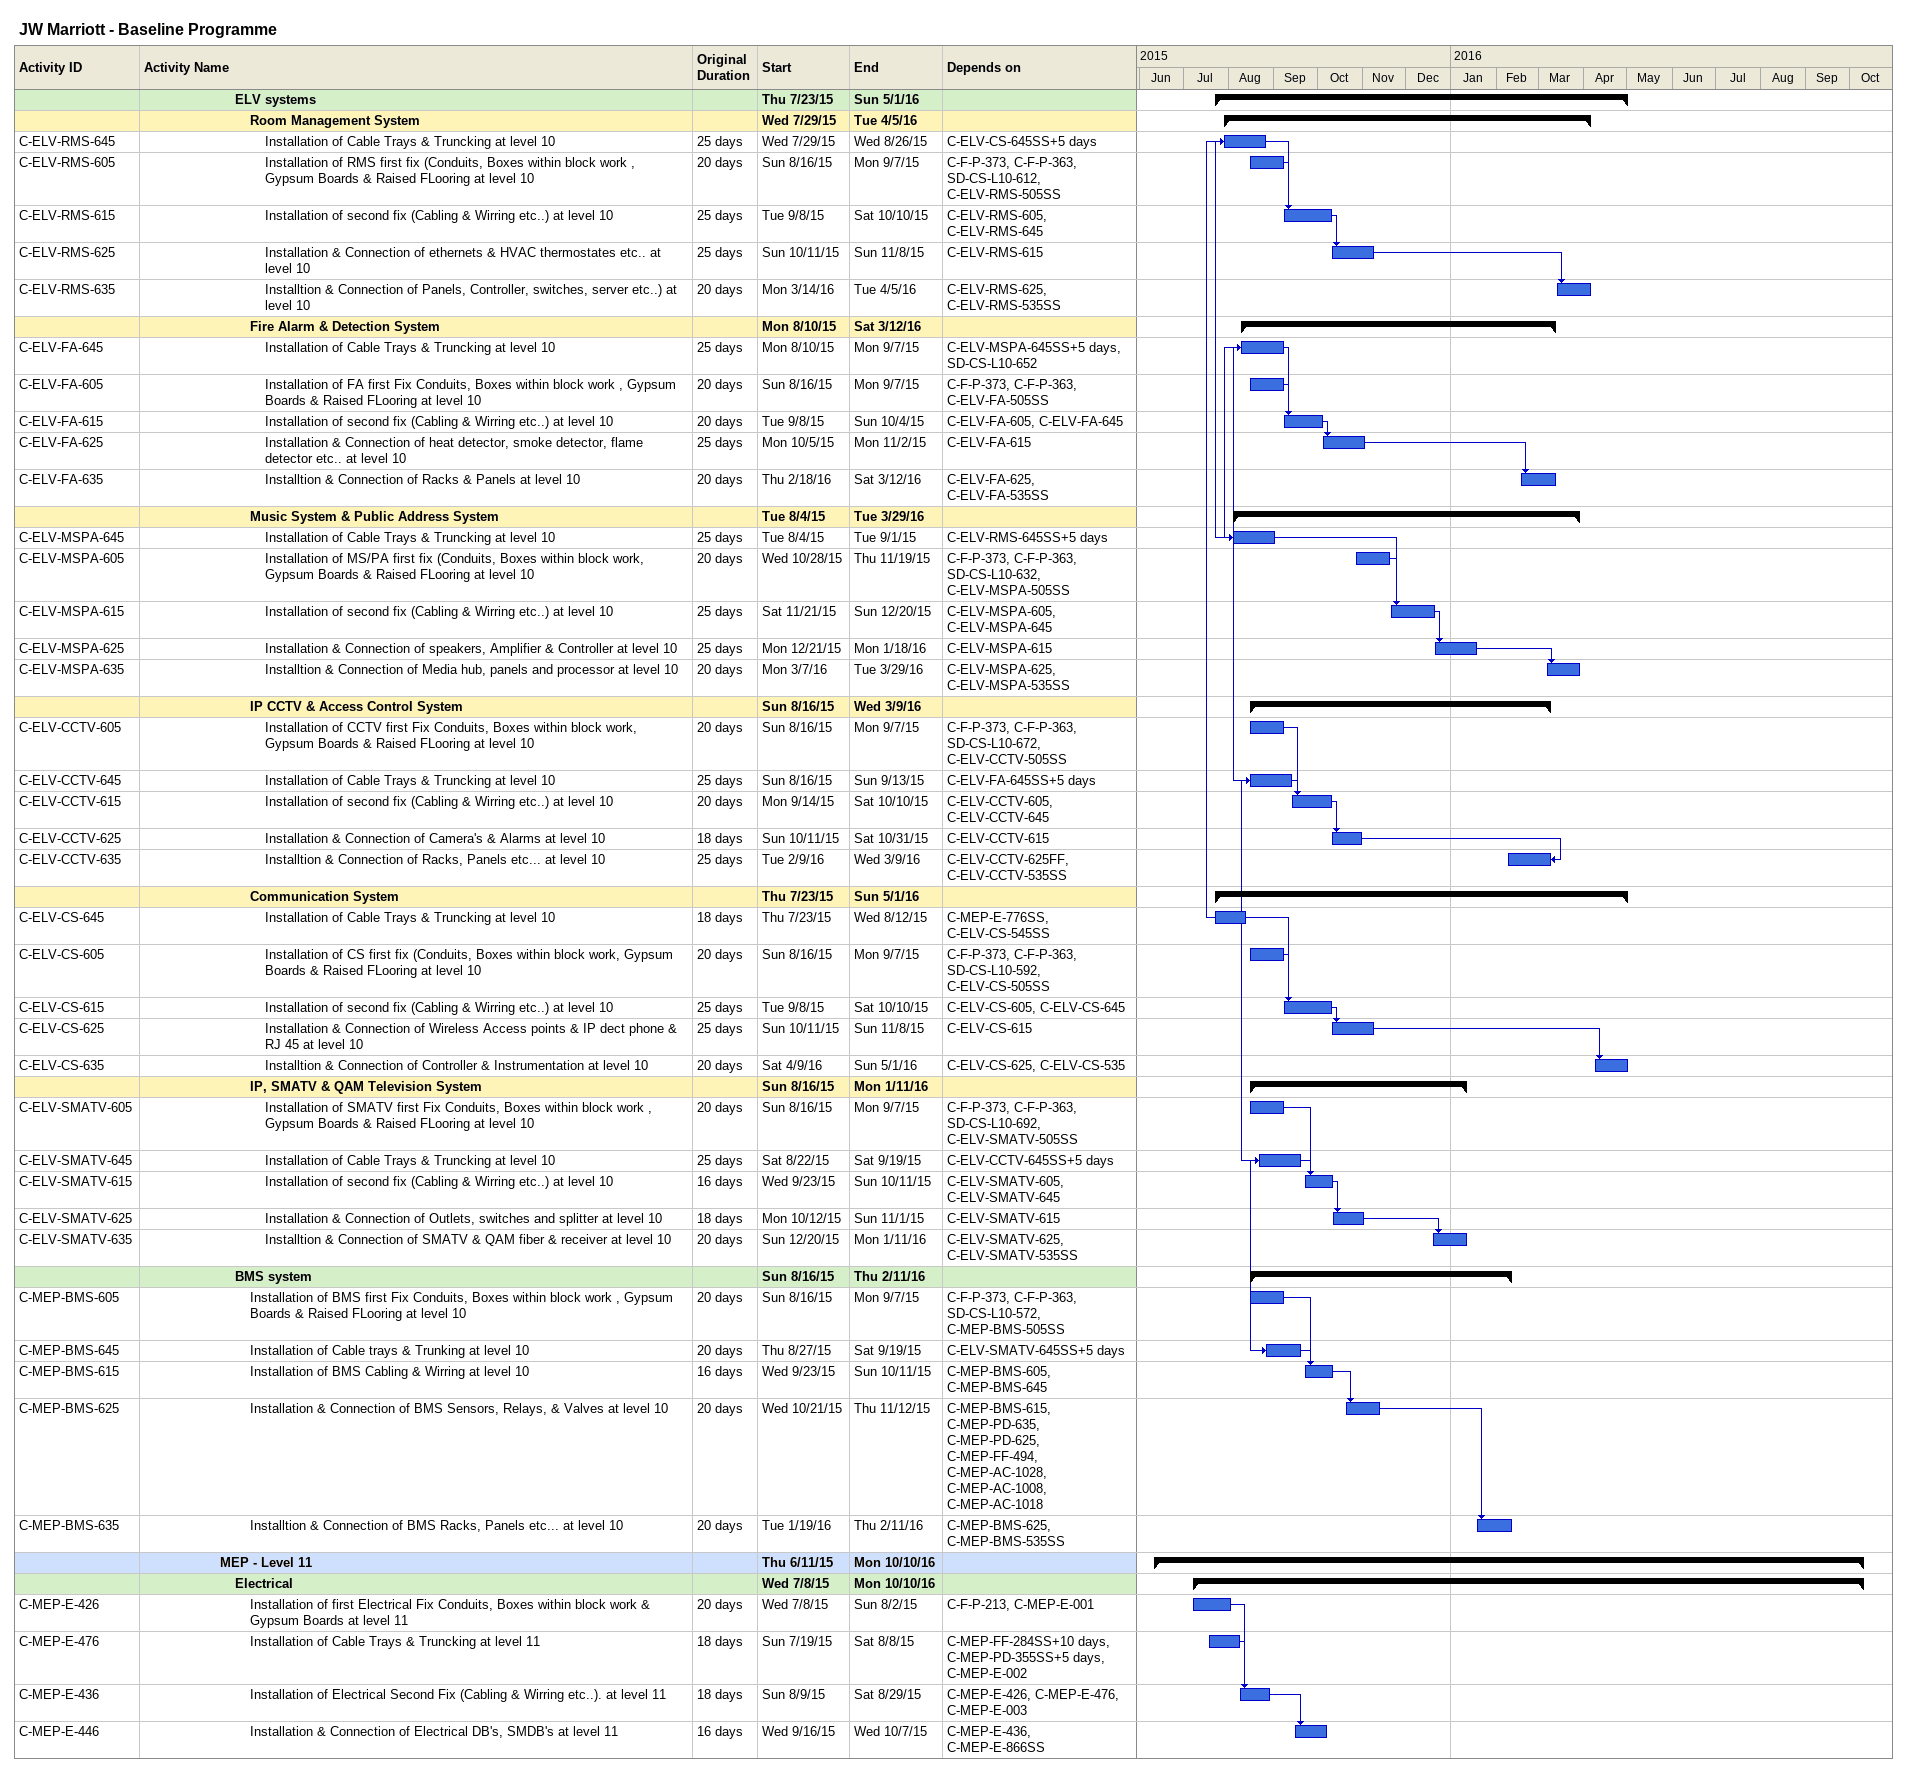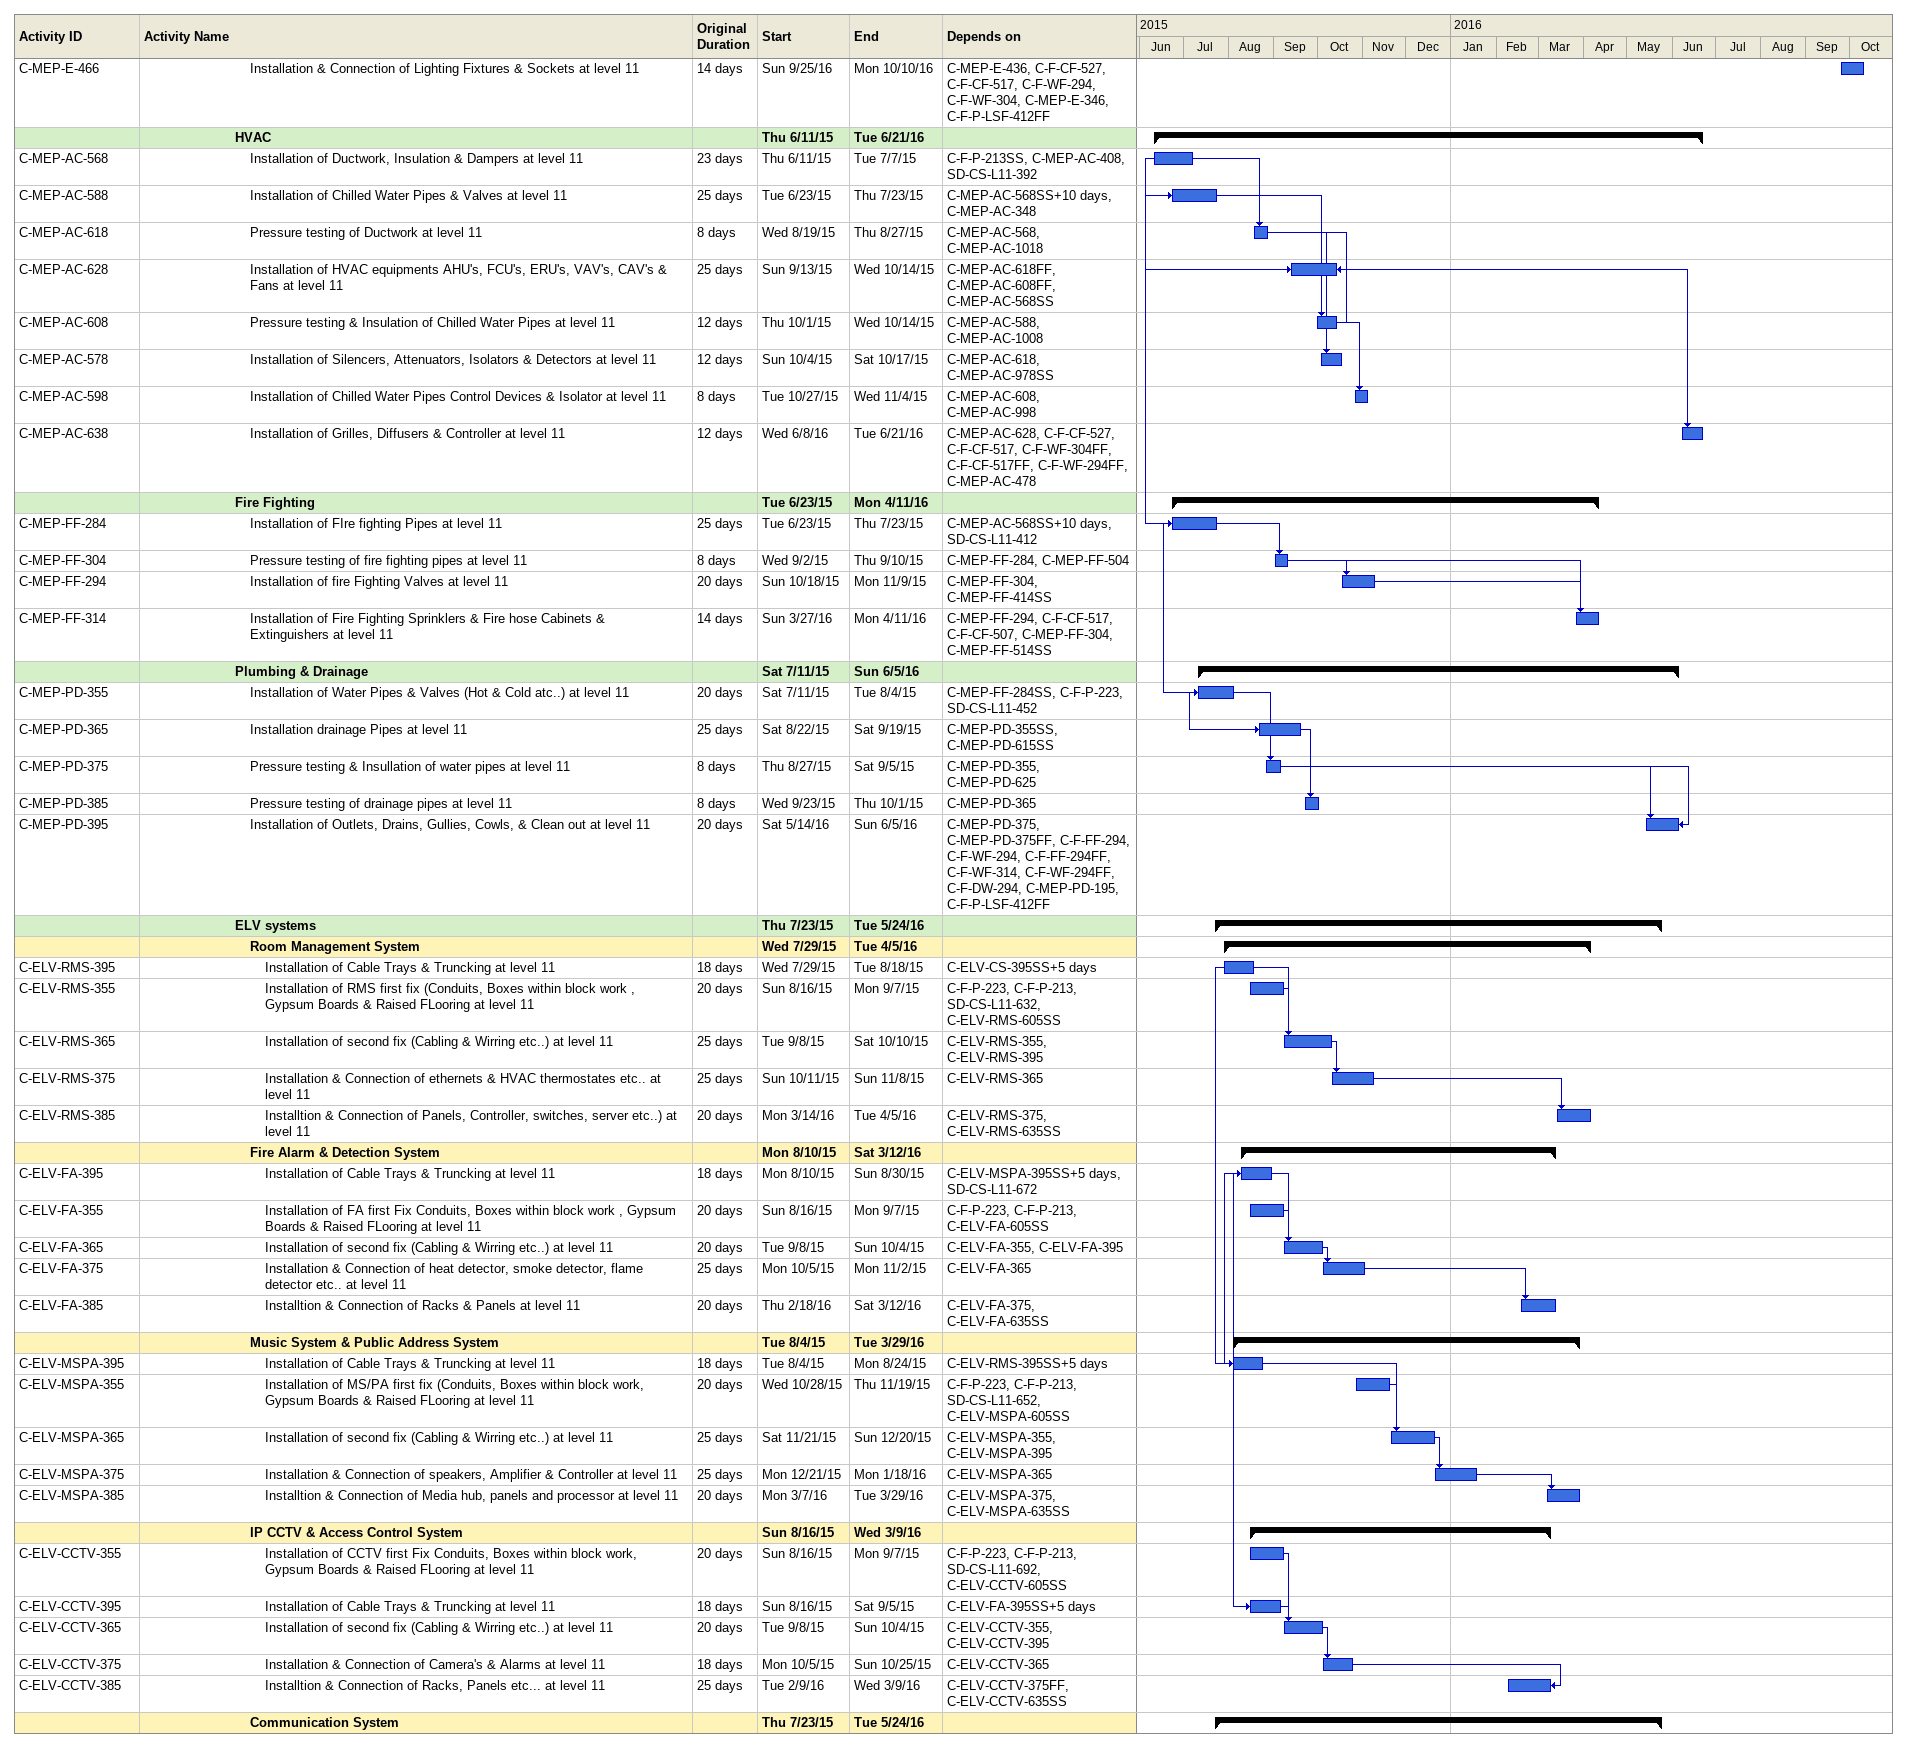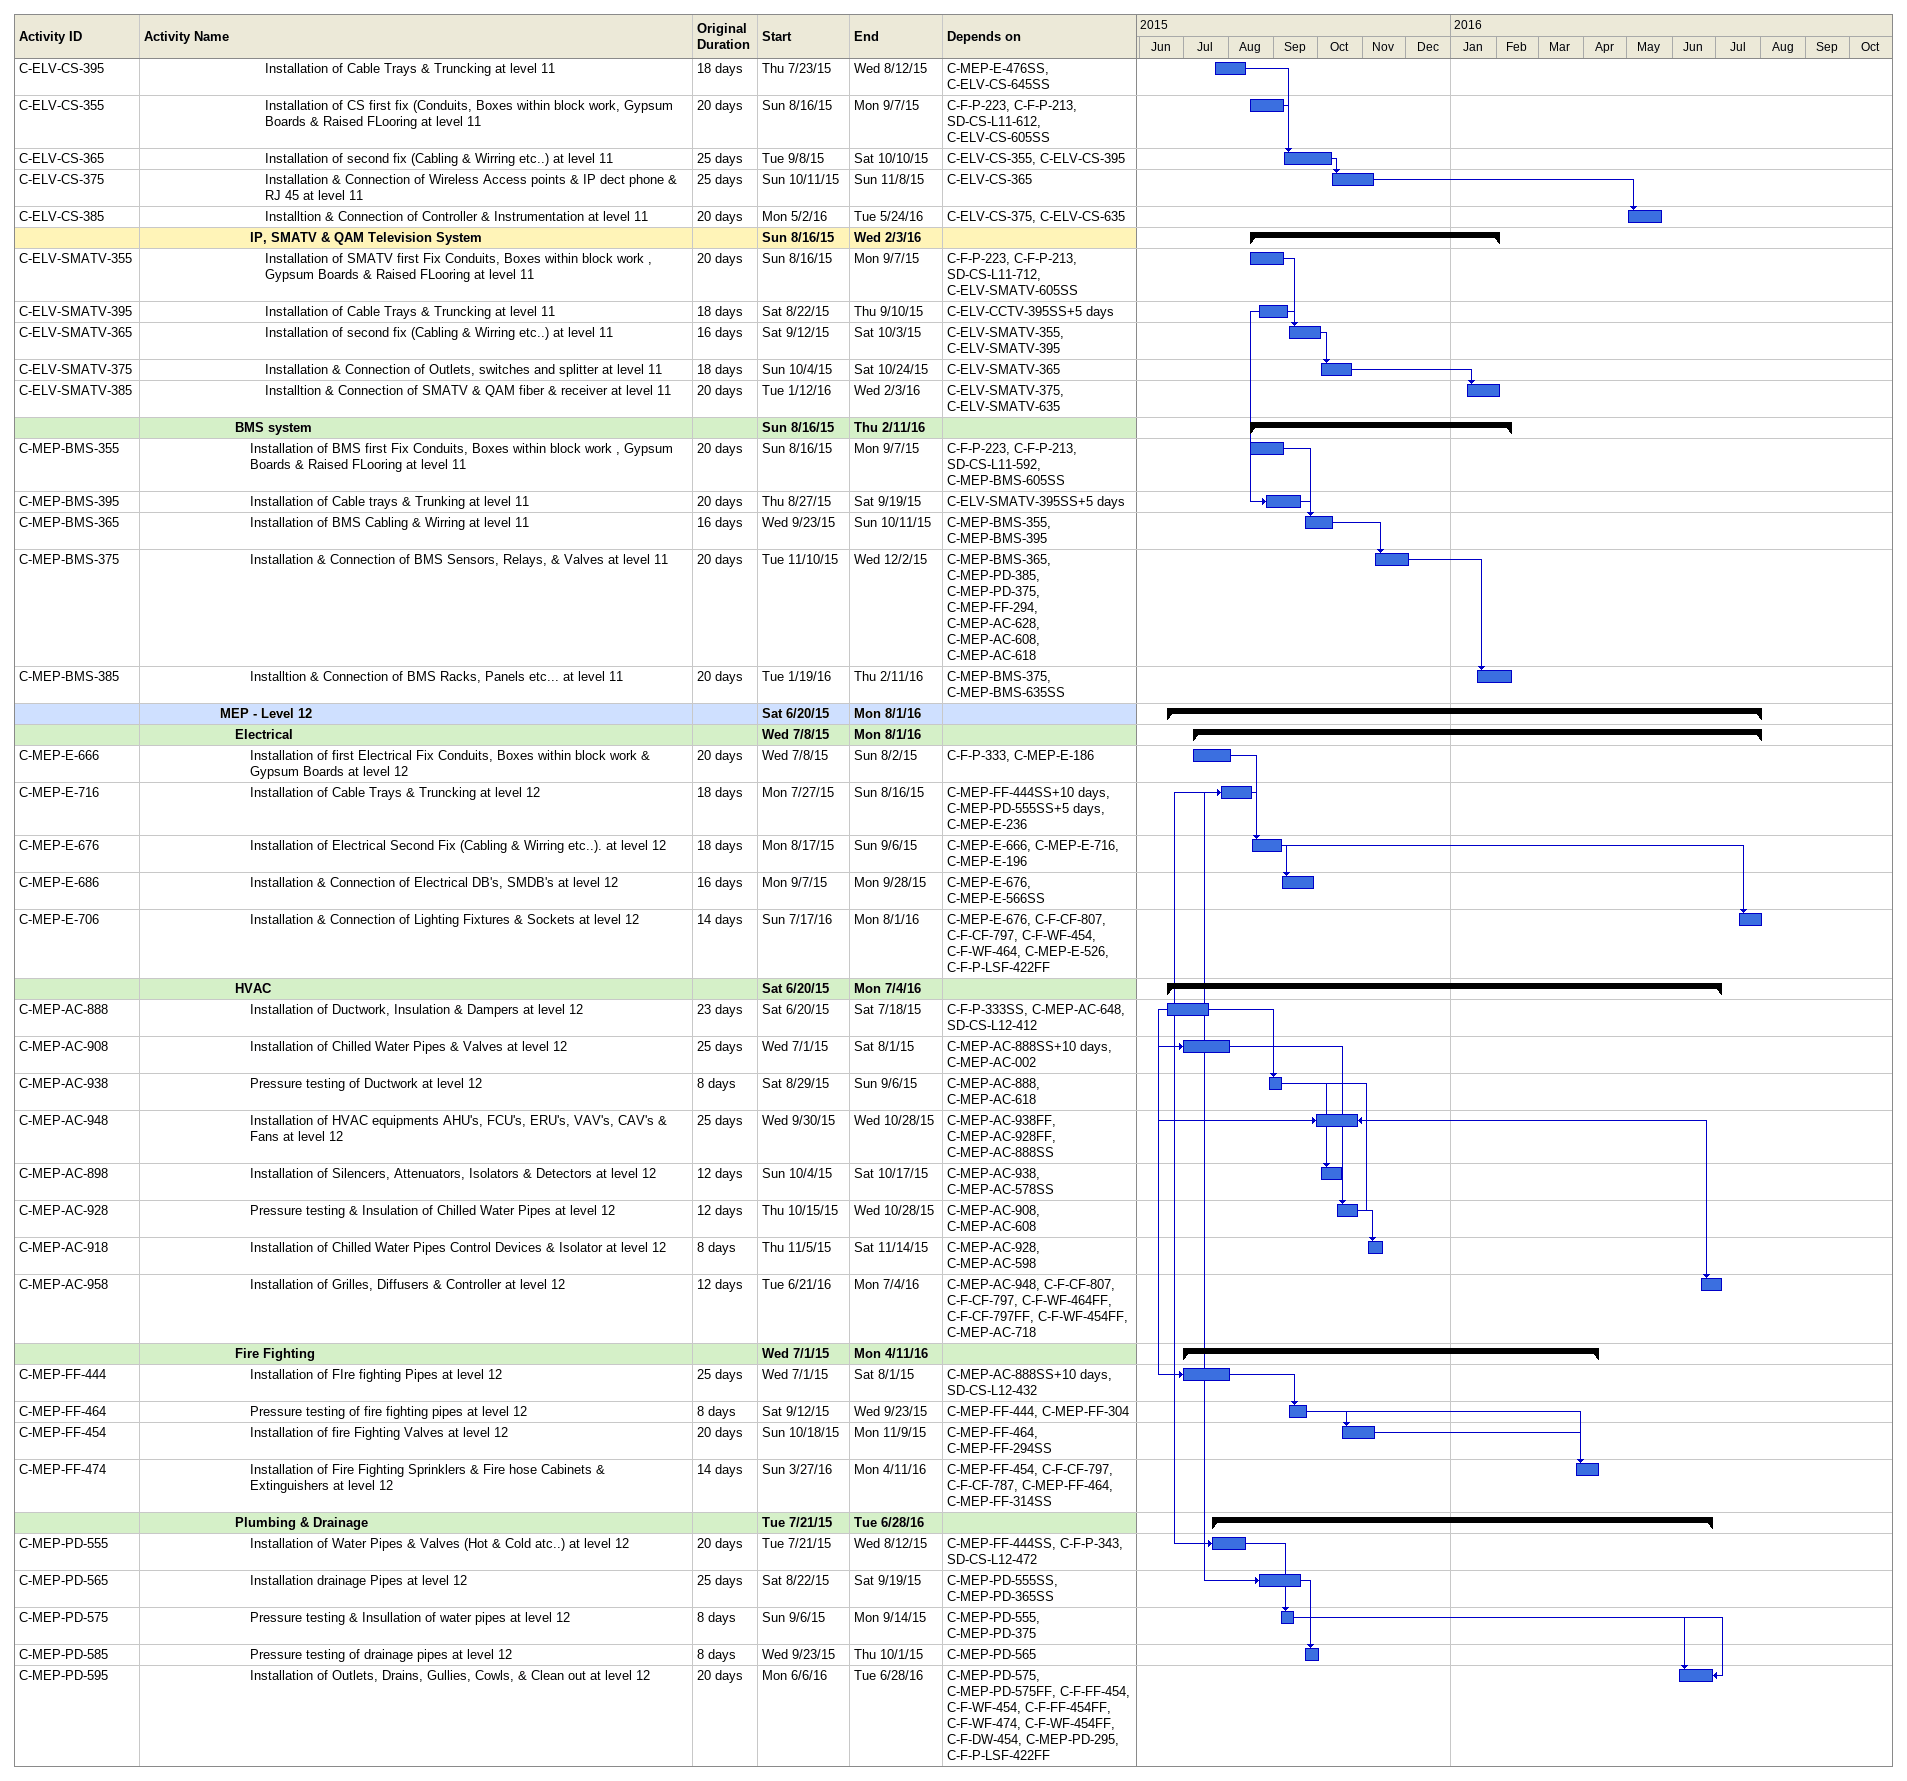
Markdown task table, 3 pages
JW Marriott - Baseline Programme

| ID | Level | Task | Original duration | Start | Finish | Predecessors |
|---|---|---|---|---|---|---|
|  | 7 | **ELV systems** |  | 2015-07-23 | 2016-05-01 |  |
|  | 8 | **Room Management System** |  | 2015-07-29 | 2016-04-05 |  |
| C-ELV-RMS-645 | 9 | Installation of Cable Trays & Truncking at level 10 | 25d | 2015-07-29 | 2015-08-26 | C-ELV-CS-645SS+5d |
| C-ELV-RMS-605 | 9 | Installation of RMS first fix (Conduits, Boxes within block work , Gypsum Boards & Raised FLooring at level 10 | 20d | 2015-08-16 | 2015-09-07 | C-F-P-373, C-F-P-363, SD-CS-L10-612, C-ELV-RMS-505SS |
| C-ELV-RMS-615 | 9 | Installation of second fix (Cabling & Wirring etc..) at level 10 | 25d | 2015-09-08 | 2015-10-10 | C-ELV-RMS-605, C-ELV-RMS-645 |
| C-ELV-RMS-625 | 9 | Installation & Connection of ethernets & HVAC thermostates etc.. at level 10 | 25d | 2015-10-11 | 2015-11-08 | C-ELV-RMS-615 |
| C-ELV-RMS-635 | 9 | Installtion & Connection of Panels, Controller, switches, server etc..) at level 10 | 20d | 2016-03-14 | 2016-04-05 | C-ELV-RMS-625, C-ELV-RMS-535SS |
|  | 8 | **Fire Alarm & Detection System** |  | 2015-08-10 | 2016-03-12 |  |
| C-ELV-FA-645 | 9 | Installation of Cable Trays & Truncking at level 10 | 25d | 2015-08-10 | 2015-09-07 | C-ELV-MSPA-645SS+5d, SD-CS-L10-652 |
| C-ELV-FA-605 | 9 | Installation of FA first Fix Conduits, Boxes within block work , Gypsum Boards & Raised FLooring at level 10 | 20d | 2015-08-16 | 2015-09-07 | C-F-P-373, C-F-P-363, C-ELV-FA-505SS |
| C-ELV-FA-615 | 9 | Installation of second fix (Cabling & Wirring etc..) at level 10 | 20d | 2015-09-08 | 2015-10-04 | C-ELV-FA-605, C-ELV-FA-645 |
| C-ELV-FA-625 | 9 | Installation & Connection of heat detector, smoke detector, flame detector etc.. at level 10 | 25d | 2015-10-05 | 2015-11-02 | C-ELV-FA-615 |
| C-ELV-FA-635 | 9 | Installtion & Connection of Racks & Panels at level 10 | 20d | 2016-02-18 | 2016-03-12 | C-ELV-FA-625, C-ELV-FA-535SS |
|  | 8 | **Music System & Public Address System** |  | 2015-08-04 | 2016-03-29 |  |
| C-ELV-MSPA-645 | 9 | Installation of Cable Trays & Truncking at level 10 | 25d | 2015-08-04 | 2015-09-01 | C-ELV-RMS-645SS+5d |
| C-ELV-MSPA-605 | 9 | Installation of MS/PA first fix (Conduits, Boxes within block work, Gypsum Boards & Raised FLooring at level 10 | 20d | 2015-10-28 | 2015-11-19 | C-F-P-373, C-F-P-363, SD-CS-L10-632, C-ELV-MSPA-505SS |
| C-ELV-MSPA-615 | 9 | Installation of second fix (Cabling & Wirring etc..) at level 10 | 25d | 2015-11-21 | 2015-12-20 | C-ELV-MSPA-605, C-ELV-MSPA-645 |
| C-ELV-MSPA-625 | 9 | Installation & Connection of speakers, Amplifier & Controller at level 10 | 25d | 2015-12-21 | 2016-01-18 | C-ELV-MSPA-615 |
| C-ELV-MSPA-635 | 9 | Installtion & Connection of Media hub, panels and processor at level 10 | 20d | 2016-03-07 | 2016-03-29 | C-ELV-MSPA-625, C-ELV-MSPA-535SS |
|  | 8 | **IP CCTV & Access Control System** |  | 2015-08-16 | 2016-03-09 |  |
| C-ELV-CCTV-605 | 9 | Installation of CCTV first Fix Conduits, Boxes within block work, Gypsum Boards & Raised FLooring at level 10 | 20d | 2015-08-16 | 2015-09-07 | C-F-P-373, C-F-P-363, SD-CS-L10-672, C-ELV-CCTV-505SS |
| C-ELV-CCTV-645 | 9 | Installation of Cable Trays & Truncking at level 10 | 25d | 2015-08-16 | 2015-09-13 | C-ELV-FA-645SS+5d |
| C-ELV-CCTV-615 | 9 | Installation of second fix (Cabling & Wirring etc..) at level 10 | 20d | 2015-09-14 | 2015-10-10 | C-ELV-CCTV-605, C-ELV-CCTV-645 |
| C-ELV-CCTV-625 | 9 | Installation & Connection of Camera's & Alarms at level 10 | 18d | 2015-10-11 | 2015-10-31 | C-ELV-CCTV-615 |
| C-ELV-CCTV-635 | 9 | Installtion & Connection of Racks, Panels etc... at level 10 | 25d | 2016-02-09 | 2016-03-09 | C-ELV-CCTV-625FF, C-ELV-CCTV-535SS |
|  | 8 | **Communication System** |  | 2015-07-23 | 2016-05-01 |  |
| C-ELV-CS-645 | 9 | Installation of Cable Trays & Truncking at level 10 | 18d | 2015-07-23 | 2015-08-12 | C-MEP-E-776SS, C-ELV-CS-545SS |
| C-ELV-CS-605 | 9 | Installation of CS first fix (Conduits, Boxes within block work, Gypsum Boards & Raised FLooring at level 10 | 20d | 2015-08-16 | 2015-09-07 | C-F-P-373, C-F-P-363, SD-CS-L10-592, C-ELV-CS-505SS |
| C-ELV-CS-615 | 9 | Installation of second fix (Cabling & Wirring etc..) at level 10 | 25d | 2015-09-08 | 2015-10-10 | C-ELV-CS-605, C-ELV-CS-645 |
| C-ELV-CS-625 | 9 | Installation & Connection of Wireless Access points & IP dect phone & RJ 45 at level 10 | 25d | 2015-10-11 | 2015-11-08 | C-ELV-CS-615 |
| C-ELV-CS-635 | 9 | Installtion & Connection of Controller & Instrumentation at level 10 | 20d | 2016-04-09 | 2016-05-01 | C-ELV-CS-625, C-ELV-CS-535 |
|  | 8 | **IP, SMATV & QAM Television System** |  | 2015-08-16 | 2016-01-11 |  |
| C-ELV-SMATV-605 | 9 | Installation of SMATV first Fix Conduits, Boxes within block work , Gypsum Boards & Raised FLooring at level 10 | 20d | 2015-08-16 | 2015-09-07 | C-F-P-373, C-F-P-363, SD-CS-L10-692, C-ELV-SMATV-505SS |
| C-ELV-SMATV-645 | 9 | Installation of Cable Trays & Truncking at level 10 | 25d | 2015-08-22 | 2015-09-19 | C-ELV-CCTV-645SS+5d |
| C-ELV-SMATV-615 | 9 | Installation of second fix (Cabling & Wirring etc..) at level 10 | 16d | 2015-09-23 | 2015-10-11 | C-ELV-SMATV-605, C-ELV-SMATV-645 |
| C-ELV-SMATV-625 | 9 | Installation & Connection of Outlets, switches and splitter at level 10 | 18d | 2015-10-12 | 2015-11-01 | C-ELV-SMATV-615 |
| C-ELV-SMATV-635 | 9 | Installtion & Connection of SMATV & QAM fiber & receiver at level 10 | 20d | 2015-12-20 | 2016-01-11 | C-ELV-SMATV-625, C-ELV-SMATV-535SS |
|  | 7 | **BMS system** |  | 2015-08-16 | 2016-02-11 |  |
| C-MEP-BMS-605 | 8 | Installation of BMS first Fix Conduits, Boxes within block work , Gypsum Boards & Raised FLooring at level 10 | 20d | 2015-08-16 | 2015-09-07 | C-F-P-373, C-F-P-363, SD-CS-L10-572, C-MEP-BMS-505SS |
| C-MEP-BMS-645 | 8 | Installation of Cable trays & Trunking at level 10 | 20d | 2015-08-27 | 2015-09-19 | C-ELV-SMATV-645SS+5d |
| C-MEP-BMS-615 | 8 | Installation of BMS Cabling & Wirring at level 10 | 16d | 2015-09-23 | 2015-10-11 | C-MEP-BMS-605, C-MEP-BMS-645 |
| C-MEP-BMS-625 | 8 | Installation & Connection of BMS Sensors, Relays, & Valves at level 10 | 20d | 2015-10-21 | 2015-11-12 | C-MEP-BMS-615, C-MEP-PD-635, C-MEP-PD-625, C-MEP-FF-494, C-MEP-AC-1028, C-MEP-AC-1008, C-MEP-AC-1018 |
| C-MEP-BMS-635 | 8 | Installtion & Connection of BMS Racks, Panels etc... at level 10 | 20d | 2016-01-19 | 2016-02-11 | C-MEP-BMS-625, C-MEP-BMS-535SS |
|  | 6 | **MEP - Level 11** |  | 2015-06-11 | 2016-10-10 |  |
|  | 7 | **Electrical** |  | 2015-07-08 | 2016-10-10 |  |
| C-MEP-E-426 | 8 | Installation of first Electrical Fix Conduits, Boxes within block work & Gypsum Boards at level 11 | 20d | 2015-07-08 | 2015-08-02 | C-F-P-213, C-MEP-E-001 |
| C-MEP-E-476 | 8 | Installation of Cable Trays & Truncking at level 11 | 18d | 2015-07-19 | 2015-08-08 | C-MEP-FF-284SS+10d, C-MEP-PD-355SS+5d, C-MEP-E-002 |
| C-MEP-E-436 | 8 | Installation of Electrical Second Fix (Cabling & Wirring etc..). at level 11 | 18d | 2015-08-09 | 2015-08-29 | C-MEP-E-426, C-MEP-E-476, C-MEP-E-003 |
| C-MEP-E-446 | 8 | Installation & Connection of Electrical DB's, SMDB's at level 11 | 16d | 2015-09-16 | 2015-10-07 | C-MEP-E-436, C-MEP-E-866SS |
| C-MEP-E-466 | 8 | Installation & Connection of Lighting Fixtures & Sockets at level 11 | 14d | 2016-09-25 | 2016-10-10 | C-MEP-E-436, C-F-CF-527, C-F-CF-517, C-F-WF-294, C-F-WF-304, C-MEP-E-346, C-F-P-LSF-412FF |
|  | 7 | **HVAC** |  | 2015-06-11 | 2016-06-21 |  |
| C-MEP-AC-568 | 8 | Installation of Ductwork, Insulation & Dampers at level 11 | 23d | 2015-06-11 | 2015-07-07 | C-F-P-213SS, C-MEP-AC-408, SD-CS-L11-392 |
| C-MEP-AC-588 | 8 | Installation of Chilled Water Pipes & Valves at level 11 | 25d | 2015-06-23 | 2015-07-23 | C-MEP-AC-568SS+10d, C-MEP-AC-348 |
| C-MEP-AC-618 | 8 | Pressure testing of Ductwork at level 11 | 8d | 2015-08-19 | 2015-08-27 | C-MEP-AC-568, C-MEP-AC-1018 |
| C-MEP-AC-628 | 8 | Installation of HVAC equipments AHU's, FCU's, ERU's, VAV's, CAV's & Fans at level 11 | 25d | 2015-09-13 | 2015-10-14 | C-MEP-AC-618FF, C-MEP-AC-608FF, C-MEP-AC-568SS |
| C-MEP-AC-608 | 8 | Pressure testing & Insulation of Chilled Water Pipes at level 11 | 12d | 2015-10-01 | 2015-10-14 | C-MEP-AC-588, C-MEP-AC-1008 |
| C-MEP-AC-578 | 8 | Installation of Silencers, Attenuators, Isolators & Detectors at level 11 | 12d | 2015-10-04 | 2015-10-17 | C-MEP-AC-618, C-MEP-AC-978SS |
| C-MEP-AC-598 | 8 | Installation of Chilled Water Pipes Control Devices & Isolator at level 11 | 8d | 2015-10-27 | 2015-11-04 | C-MEP-AC-608, C-MEP-AC-998 |
| C-MEP-AC-638 | 8 | Installation of Grilles, Diffusers & Controller at level 11 | 12d | 2016-06-08 | 2016-06-21 | C-MEP-AC-628, C-F-CF-527, C-F-CF-517, C-F-WF-304FF, C-F-CF-517FF, C-F-WF-294FF, C-MEP-AC-478 |
|  | 7 | **Fire Fighting** |  | 2015-06-23 | 2016-04-11 |  |
| C-MEP-FF-284 | 8 | Installation of FIre fighting Pipes at level 11 | 25d | 2015-06-23 | 2015-07-23 | C-MEP-AC-568SS+10d, SD-CS-L11-412 |
| C-MEP-FF-304 | 8 | Pressure testing of fire fighting pipes at level 11 | 8d | 2015-09-02 | 2015-09-10 | C-MEP-FF-284, C-MEP-FF-504 |
| C-MEP-FF-294 | 8 | Installation of fire Fighting Valves at level 11 | 20d | 2015-10-18 | 2015-11-09 | C-MEP-FF-304, C-MEP-FF-414SS |
| C-MEP-FF-314 | 8 | Installation of Fire Fighting Sprinklers & Fire hose Cabinets & Extinguishers at level 11 | 14d | 2016-03-27 | 2016-04-11 | C-MEP-FF-294, C-F-CF-517, C-F-CF-507, C-MEP-FF-304, C-MEP-FF-514SS |
|  | 7 | **Plumbing & Drainage** |  | 2015-07-11 | 2016-06-05 |  |
| C-MEP-PD-355 | 8 | Installation of Water Pipes & Valves (Hot & Cold atc..) at level 11 | 20d | 2015-07-11 | 2015-08-04 | C-MEP-FF-284SS, C-F-P-223, SD-CS-L11-452 |
| C-MEP-PD-365 | 8 | Installation drainage Pipes at level 11 | 25d | 2015-08-22 | 2015-09-19 | C-MEP-PD-355SS, C-MEP-PD-615SS |
| C-MEP-PD-375 | 8 | Pressure testing & Insullation of water pipes at level 11 | 8d | 2015-08-27 | 2015-09-05 | C-MEP-PD-355, C-MEP-PD-625 |
| C-MEP-PD-385 | 8 | Pressure testing of drainage pipes at level 11 | 8d | 2015-09-23 | 2015-10-01 | C-MEP-PD-365 |
| C-MEP-PD-395 | 8 | Installation of Outlets, Drains, Gullies, Cowls, & Clean out at level 11 | 20d | 2016-05-14 | 2016-06-05 | C-MEP-PD-375, C-MEP-PD-375FF, C-F-FF-294, C-F-WF-294, C-F-FF-294FF, C-F-WF-314, C-F-WF-294FF, C-F-DW-294, C-MEP-PD-195, C-F-P-LSF-412FF |
|  | 7 | **ELV systems** |  | 2015-07-23 | 2016-05-24 |  |
|  | 8 | **Room Management System** |  | 2015-07-29 | 2016-04-05 |  |
| C-ELV-RMS-395 | 9 | Installation of Cable Trays & Truncking at level 11 | 18d | 2015-07-29 | 2015-08-18 | C-ELV-CS-395SS+5d |
| C-ELV-RMS-355 | 9 | Installation of RMS first fix (Conduits, Boxes within block work , Gypsum Boards & Raised FLooring at level 11 | 20d | 2015-08-16 | 2015-09-07 | C-F-P-223, C-F-P-213, SD-CS-L11-632, C-ELV-RMS-605SS |
| C-ELV-RMS-365 | 9 | Installation of second fix (Cabling & Wirring etc..) at level 11 | 25d | 2015-09-08 | 2015-10-10 | C-ELV-RMS-355, C-ELV-RMS-395 |
| C-ELV-RMS-375 | 9 | Installation & Connection of ethernets & HVAC thermostates etc.. at level 11 | 25d | 2015-10-11 | 2015-11-08 | C-ELV-RMS-365 |
| C-ELV-RMS-385 | 9 | Installtion & Connection of Panels, Controller, switches, server etc..) at level 11 | 20d | 2016-03-14 | 2016-04-05 | C-ELV-RMS-375, C-ELV-RMS-635SS |
|  | 8 | **Fire Alarm & Detection System** |  | 2015-08-10 | 2016-03-12 |  |
| C-ELV-FA-395 | 9 | Installation of Cable Trays & Truncking at level 11 | 18d | 2015-08-10 | 2015-08-30 | C-ELV-MSPA-395SS+5d, SD-CS-L11-672 |
| C-ELV-FA-355 | 9 | Installation of FA first Fix Conduits, Boxes within block work , Gypsum Boards & Raised FLooring at level 11 | 20d | 2015-08-16 | 2015-09-07 | C-F-P-223, C-F-P-213, C-ELV-FA-605SS |
| C-ELV-FA-365 | 9 | Installation of second fix (Cabling & Wirring etc..) at level 11 | 20d | 2015-09-08 | 2015-10-04 | C-ELV-FA-355, C-ELV-FA-395 |
| C-ELV-FA-375 | 9 | Installation & Connection of heat detector, smoke detector, flame detector etc.. at level 11 | 25d | 2015-10-05 | 2015-11-02 | C-ELV-FA-365 |
| C-ELV-FA-385 | 9 | Installtion & Connection of Racks & Panels at level 11 | 20d | 2016-02-18 | 2016-03-12 | C-ELV-FA-375, C-ELV-FA-635SS |
|  | 8 | **Music System & Public Address System** |  | 2015-08-04 | 2016-03-29 |  |
| C-ELV-MSPA-395 | 9 | Installation of Cable Trays & Truncking at level 11 | 18d | 2015-08-04 | 2015-08-24 | C-ELV-RMS-395SS+5d |
| C-ELV-MSPA-355 | 9 | Installation of MS/PA first fix (Conduits, Boxes within block work, Gypsum Boards & Raised FLooring at level 11 | 20d | 2015-10-28 | 2015-11-19 | C-F-P-223, C-F-P-213, SD-CS-L11-652, C-ELV-MSPA-605SS |
| C-ELV-MSPA-365 | 9 | Installation of second fix (Cabling & Wirring etc..) at level 11 | 25d | 2015-11-21 | 2015-12-20 | C-ELV-MSPA-355, C-ELV-MSPA-395 |
| C-ELV-MSPA-375 | 9 | Installation & Connection of speakers, Amplifier & Controller at level 11 | 25d | 2015-12-21 | 2016-01-18 | C-ELV-MSPA-365 |
| C-ELV-MSPA-385 | 9 | Installtion & Connection of Media hub, panels and processor at level 11 | 20d | 2016-03-07 | 2016-03-29 | C-ELV-MSPA-375, C-ELV-MSPA-635SS |
|  | 8 | **IP CCTV & Access Control System** |  | 2015-08-16 | 2016-03-09 |  |
| C-ELV-CCTV-355 | 9 | Installation of CCTV first Fix Conduits, Boxes within block work, Gypsum Boards & Raised FLooring at level 11 | 20d | 2015-08-16 | 2015-09-07 | C-F-P-223, C-F-P-213, SD-CS-L11-692, C-ELV-CCTV-605SS |
| C-ELV-CCTV-395 | 9 | Installation of Cable Trays & Truncking at level 11 | 18d | 2015-08-16 | 2015-09-05 | C-ELV-FA-395SS+5d |
| C-ELV-CCTV-365 | 9 | Installation of second fix (Cabling & Wirring etc..) at level 11 | 20d | 2015-09-08 | 2015-10-04 | C-ELV-CCTV-355, C-ELV-CCTV-395 |
| C-ELV-CCTV-375 | 9 | Installation & Connection of Camera's & Alarms at level 11 | 18d | 2015-10-05 | 2015-10-25 | C-ELV-CCTV-365 |
| C-ELV-CCTV-385 | 9 | Installtion & Connection of Racks, Panels etc... at level 11 | 25d | 2016-02-09 | 2016-03-09 | C-ELV-CCTV-375FF, C-ELV-CCTV-635SS |
|  | 8 | **Communication System** |  | 2015-07-23 | 2016-05-24 |  |
| C-ELV-CS-395 | 9 | Installation of Cable Trays & Truncking at level 11 | 18d | 2015-07-23 | 2015-08-12 | C-MEP-E-476SS, C-ELV-CS-645SS |
| C-ELV-CS-355 | 9 | Installation of CS first fix (Conduits, Boxes within block work, Gypsum Boards & Raised FLooring at level 11 | 20d | 2015-08-16 | 2015-09-07 | C-F-P-223, C-F-P-213, SD-CS-L11-612, C-ELV-CS-605SS |
| C-ELV-CS-365 | 9 | Installation of second fix (Cabling & Wirring etc..) at level 11 | 25d | 2015-09-08 | 2015-10-10 | C-ELV-CS-355, C-ELV-CS-395 |
| C-ELV-CS-375 | 9 | Installation & Connection of Wireless Access points & IP dect phone & RJ 45 at level 11 | 25d | 2015-10-11 | 2015-11-08 | C-ELV-CS-365 |
| C-ELV-CS-385 | 9 | Installtion & Connection of Controller & Instrumentation at level 11 | 20d | 2016-05-02 | 2016-05-24 | C-ELV-CS-375, C-ELV-CS-635 |
|  | 8 | **IP, SMATV & QAM Television System** |  | 2015-08-16 | 2016-02-03 |  |
| C-ELV-SMATV-355 | 9 | Installation of SMATV first Fix Conduits, Boxes within block work , Gypsum Boards & Raised FLooring at level 11 | 20d | 2015-08-16 | 2015-09-07 | C-F-P-223, C-F-P-213, SD-CS-L11-712, C-ELV-SMATV-605SS |
| C-ELV-SMATV-395 | 9 | Installation of Cable Trays & Truncking at level 11 | 18d | 2015-08-22 | 2015-09-10 | C-ELV-CCTV-395SS+5d |
| C-ELV-SMATV-365 | 9 | Installation of second fix (Cabling & Wirring etc..) at level 11 | 16d | 2015-09-12 | 2015-10-03 | C-ELV-SMATV-355, C-ELV-SMATV-395 |
| C-ELV-SMATV-375 | 9 | Installation & Connection of Outlets, switches and splitter at level 11 | 18d | 2015-10-04 | 2015-10-24 | C-ELV-SMATV-365 |
| C-ELV-SMATV-385 | 9 | Installtion & Connection of SMATV & QAM fiber & receiver at level 11 | 20d | 2016-01-12 | 2016-02-03 | C-ELV-SMATV-375, C-ELV-SMATV-635 |
|  | 7 | **BMS system** |  | 2015-08-16 | 2016-02-11 |  |
| C-MEP-BMS-355 | 8 | Installation of BMS first Fix Conduits, Boxes within block work , Gypsum Boards & Raised FLooring at level 11 | 20d | 2015-08-16 | 2015-09-07 | C-F-P-223, C-F-P-213, SD-CS-L11-592, C-MEP-BMS-605SS |
| C-MEP-BMS-395 | 8 | Installation of Cable trays & Trunking at level 11 | 20d | 2015-08-27 | 2015-09-19 | C-ELV-SMATV-395SS+5d |
| C-MEP-BMS-365 | 8 | Installation of BMS Cabling & Wirring at level 11 | 16d | 2015-09-23 | 2015-10-11 | C-MEP-BMS-355, C-MEP-BMS-395 |
| C-MEP-BMS-375 | 8 | Installation & Connection of BMS Sensors, Relays, & Valves at level 11 | 20d | 2015-11-10 | 2015-12-02 | C-MEP-BMS-365, C-MEP-PD-385, C-MEP-PD-375, C-MEP-FF-294, C-MEP-AC-628, C-MEP-AC-608, C-MEP-AC-618 |
| C-MEP-BMS-385 | 8 | Installtion & Connection of BMS Racks, Panels etc... at level 11 | 20d | 2016-01-19 | 2016-02-11 | C-MEP-BMS-375, C-MEP-BMS-635SS |
|  | 6 | **MEP - Level 12** |  | 2015-06-20 | 2016-08-01 |  |
|  | 7 | **Electrical** |  | 2015-07-08 | 2016-08-01 |  |
| C-MEP-E-666 | 8 | Installation of first Electrical Fix Conduits, Boxes within block work & Gypsum Boards at level 12 | 20d | 2015-07-08 | 2015-08-02 | C-F-P-333, C-MEP-E-186 |
| C-MEP-E-716 | 8 | Installation of Cable Trays & Truncking at level 12 | 18d | 2015-07-27 | 2015-08-16 | C-MEP-FF-444SS+10d, C-MEP-PD-555SS+5d, C-MEP-E-236 |
| C-MEP-E-676 | 8 | Installation of Electrical Second Fix (Cabling & Wirring etc..). at level 12 | 18d | 2015-08-17 | 2015-09-06 | C-MEP-E-666, C-MEP-E-716, C-MEP-E-196 |
| C-MEP-E-686 | 8 | Installation & Connection of Electrical DB's, SMDB's at level 12 | 16d | 2015-09-07 | 2015-09-28 | C-MEP-E-676, C-MEP-E-566SS |
| C-MEP-E-706 | 8 | Installation & Connection of Lighting Fixtures & Sockets at level 12 | 14d | 2016-07-17 | 2016-08-01 | C-MEP-E-676, C-F-CF-807, C-F-CF-797, C-F-WF-454, C-F-WF-464, C-MEP-E-526, C-F-P-LSF-422FF |
|  | 7 | **HVAC** |  | 2015-06-20 | 2016-07-04 |  |
| C-MEP-AC-888 | 8 | Installation of Ductwork, Insulation & Dampers at level 12 | 23d | 2015-06-20 | 2015-07-18 | C-F-P-333SS, C-MEP-AC-648, SD-CS-L12-412 |
| C-MEP-AC-908 | 8 | Installation of Chilled Water Pipes & Valves at level 12 | 25d | 2015-07-01 | 2015-08-01 | C-MEP-AC-888SS+10d, C-MEP-AC-002 |
| C-MEP-AC-938 | 8 | Pressure testing of Ductwork at level 12 | 8d | 2015-08-29 | 2015-09-06 | C-MEP-AC-888, C-MEP-AC-618 |
| C-MEP-AC-948 | 8 | Installation of HVAC equipments AHU's, FCU's, ERU's, VAV's, CAV's & Fans at level 12 | 25d | 2015-09-30 | 2015-10-28 | C-MEP-AC-938FF, C-MEP-AC-928FF, C-MEP-AC-888SS |
| C-MEP-AC-898 | 8 | Installation of Silencers, Attenuators, Isolators & Detectors at level 12 | 12d | 2015-10-04 | 2015-10-17 | C-MEP-AC-938, C-MEP-AC-578SS |
| C-MEP-AC-928 | 8 | Pressure testing & Insulation of Chilled Water Pipes at level 12 | 12d | 2015-10-15 | 2015-10-28 | C-MEP-AC-908, C-MEP-AC-608 |
| C-MEP-AC-918 | 8 | Installation of Chilled Water Pipes Control Devices & Isolator at level 12 | 8d | 2015-11-05 | 2015-11-14 | C-MEP-AC-928, C-MEP-AC-598 |
| C-MEP-AC-958 | 8 | Installation of Grilles, Diffusers & Controller at level 12 | 12d | 2016-06-21 | 2016-07-04 | C-MEP-AC-948, C-F-CF-807, C-F-CF-797, C-F-WF-464FF, C-F-CF-797FF, C-F-WF-454FF, C-MEP-AC-718 |
|  | 7 | **Fire Fighting** |  | 2015-07-01 | 2016-04-11 |  |
| C-MEP-FF-444 | 8 | Installation of FIre fighting Pipes at level 12 | 25d | 2015-07-01 | 2015-08-01 | C-MEP-AC-888SS+10d, SD-CS-L12-432 |
| C-MEP-FF-464 | 8 | Pressure testing of fire fighting pipes at level 12 | 8d | 2015-09-12 | 2015-09-23 | C-MEP-FF-444, C-MEP-FF-304 |
| C-MEP-FF-454 | 8 | Installation of fire Fighting Valves at level 12 | 20d | 2015-10-18 | 2015-11-09 | C-MEP-FF-464, C-MEP-FF-294SS |
| C-MEP-FF-474 | 8 | Installation of Fire Fighting Sprinklers & Fire hose Cabinets & Extinguishers at level 12 | 14d | 2016-03-27 | 2016-04-11 | C-MEP-FF-454, C-F-CF-797, C-F-CF-787, C-MEP-FF-464, C-MEP-FF-314SS |
|  | 7 | **Plumbing & Drainage** |  | 2015-07-21 | 2016-06-28 |  |
| C-MEP-PD-555 | 8 | Installation of Water Pipes & Valves (Hot & Cold atc..) at level 12 | 20d | 2015-07-21 | 2015-08-12 | C-MEP-FF-444SS, C-F-P-343, SD-CS-L12-472 |
| C-MEP-PD-565 | 8 | Installation drainage Pipes at level 12 | 25d | 2015-08-22 | 2015-09-19 | C-MEP-PD-555SS, C-MEP-PD-365SS |
| C-MEP-PD-575 | 8 | Pressure testing & Insullation of water pipes at level 12 | 8d | 2015-09-06 | 2015-09-14 | C-MEP-PD-555, C-MEP-PD-375 |
| C-MEP-PD-585 | 8 | Pressure testing of drainage pipes at level 12 | 8d | 2015-09-23 | 2015-10-01 | C-MEP-PD-565 |
| C-MEP-PD-595 | 8 | Installation of Outlets, Drains, Gullies, Cowls, & Clean out at level 12 | 20d | 2016-06-06 | 2016-06-28 | C-MEP-PD-575, C-MEP-PD-575FF, C-F-FF-454, C-F-WF-454, C-F-FF-454FF, C-F-WF-474, C-F-WF-454FF, C-F-DW-454, C-MEP-PD-295, C-F-P-LSF-422FF |
